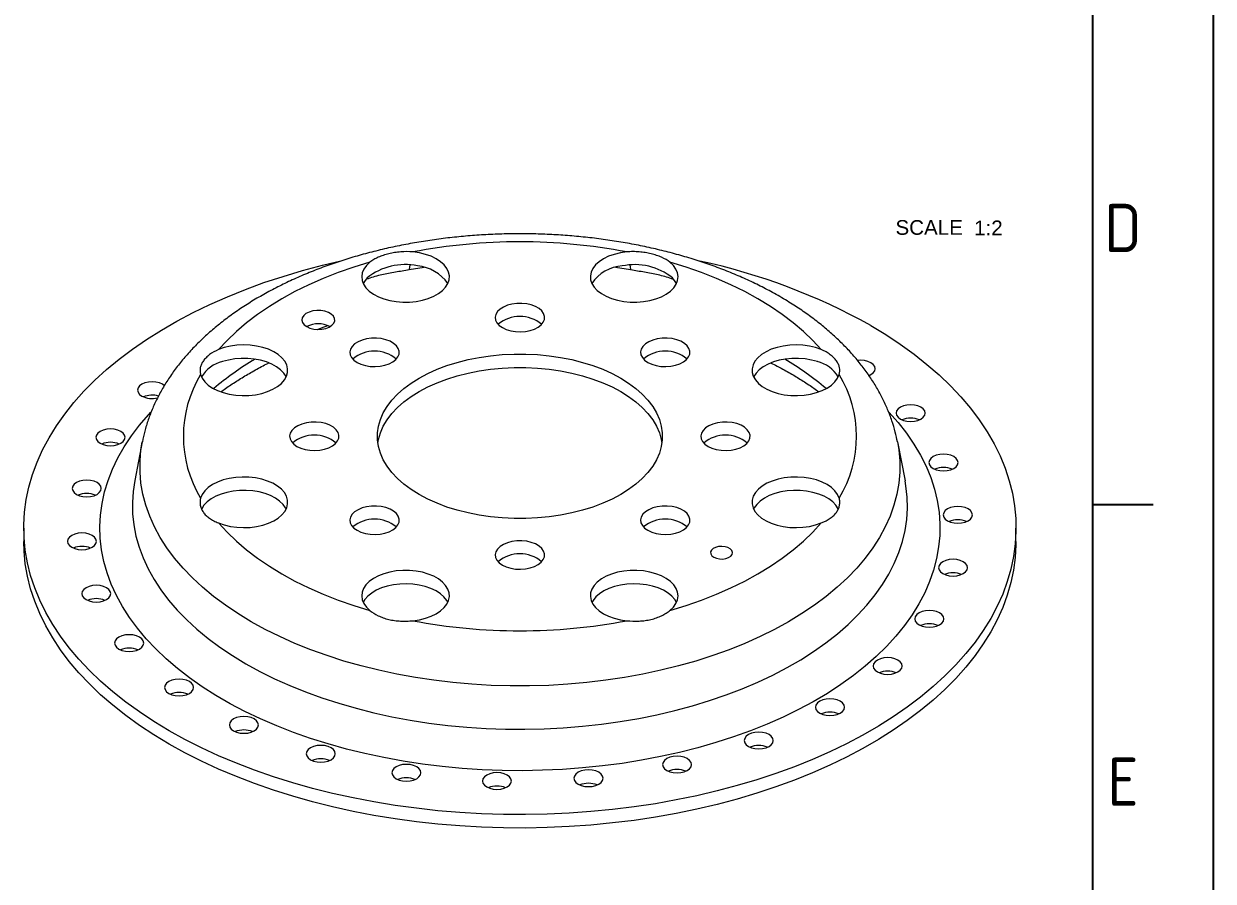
# Model space of a CAD drawing. Header units: millimetres. Extents: x 2761 to 3222, y 1093 to 1419.
# Drawn here: x 3113.2 to 3221.7, y 1171.2 to 1249.4 of the extents above; entities that cross this region are included whole.
import ezdxf
from ezdxf.enums import TextEntityAlignment as Align

# ---------------------------------------------------------------- set-up
doc = ezdxf.new("R2010")
doc.units = ezdxf.units.MM
doc.linetypes.add('ACAD_ISO02W100', pattern=[15, 12, -3])
doc.linetypes.add('ACAD_ISO05W100', pattern=[33, 24, -3, 0, -3, 0, -3])
doc.layers.add('AM_8', color=40, linetype='ACAD_ISO02W100', lineweight=35)
doc.layers.add('AM_BOR', color=240, linetype='ACAD_ISO05W100', lineweight=20)
doc.styles.add('ACISOTS', font='isocp.shx', dxfattribs={"height": 1})
doc.styles.get("Standard").update_dxf_attribs({"font": 'arial.ttf'})

# ---------------------------------------------------------------- blocks, each defined once
blk = doc.blocks.new('A3 ZTL')
blk.add_line((401.174, 9.785), (401.174, 280.822))
at = {"layer": 'AM_BOR', "color": 135, "linetype": 'Continuous', "lineweight": 25}
blk.add_line((410.959, 290.607), (410.959, 0), dxfattribs=at)
at = {"layer": 'AM_BOR', "color": 135, "lineweight": 25}
blk.add_line((406.067, 100.294), (401.174, 100.294), dxfattribs=at)
at = {"layer": 'AM_BOR', "color": 135, "lineweight": 25, "style": 'ACISOTS'}
for s, p in [('D', (403.62, 122.798)), ('E', (403.62, 77.789))]:
    blk.add_text(s, height=3.914, dxfattribs=at).set_placement(p, align=Align.MIDDLE)

msp = doc.modelspace()

# ---------------------------------------------------------------- linework, layer by layer
at = {"color": 8, "linetype": 'Continuous', "lineweight": 15}
for p, q in [((3149.737, 1227.174), (3148.374, 1226.939)), ((3168.569, 1226.939), (3167.206, 1227.174))]:
    msp.add_line(p, q, dxfattribs=at)
at = {"color": 7, "linetype": 'Continuous', "lineweight": 15}
for p, q in [((3190.351, 1217.323), (3190.306, 1217.342)), ((3124.028, 1211.259), (3123.345, 1207.755)), ((3192.914, 1211.259), (3193.604, 1207.726)), ((3113.221, 1203.404), (3113.221, 1202.179)), ((3203.721, 1202.179), (3203.721, 1203.404))]:
    msp.add_line(p, q, dxfattribs=at)
at = {"color": 7, "linetype": 'Continuous', "lineweight": 15, "flags": 128}
for points in [[(3144.78, 1227.643), (3144.468, 1227.343), (3144.238, 1227.019), (3144.095, 1226.678), (3144.043, 1226.329), (3144.084, 1225.98), (3144.215, 1225.638), (3144.434, 1225.312), (3144.736, 1225.008), (3145.114, 1224.734), (3145.56, 1224.497), (3146.063, 1224.301), (3146.611, 1224.151), (3147.192, 1224.051), (3147.793, 1224.002), (3148.399, 1224.007), (3148.998, 1224.064), (3149.574, 1224.174), (3150.115, 1224.332), (3150.609, 1224.535), (3151.043, 1224.78), (3151.409, 1225.059), (3151.697, 1225.367), (3151.901, 1225.697), (3152.017, 1226.041), (3152.041, 1226.39), (3151.973, 1226.738), (3151.815, 1227.076), (3151.57, 1227.397), (3151.244, 1227.692), (3150.844, 1227.955), (3150.38, 1228.181), (3149.862, 1228.363), (3149.303, 1228.499), (3148.714, 1228.583)], [(3168.229, 1228.583), (3167.64, 1228.499), (3167.08, 1228.363), (3166.563, 1228.181), (3166.099, 1227.955), (3165.699, 1227.692), (3165.373, 1227.397), (3165.128, 1227.076), (3164.97, 1226.738), (3164.902, 1226.39), (3164.926, 1226.041), (3165.042, 1225.697), (3165.246, 1225.367), (3165.534, 1225.059), (3165.9, 1224.78), (3166.334, 1224.535), (3166.828, 1224.332), (3167.369, 1224.174), (3167.945, 1224.064), (3168.544, 1224.007), (3169.15, 1224.002), (3169.751, 1224.051), (3170.332, 1224.151), (3170.88, 1224.301), (3171.383, 1224.497), (3171.828, 1224.734), (3172.207, 1225.008), (3172.509, 1225.312), (3172.728, 1225.638), (3172.859, 1225.98), (3172.899, 1226.329), (3172.848, 1226.678), (3172.705, 1227.019), (3172.475, 1227.343), (3172.162, 1227.643)], [(3190.468, 1221.875), (3191.852, 1221.04), (3193.171, 1220.17), (3194.421, 1219.268), (3195.602, 1218.334), (3196.709, 1217.371), (3197.742, 1216.381), (3198.698, 1215.366), (3199.575, 1214.327), (3200.372, 1213.267), (3201.087, 1212.187), (3201.718, 1211.09), (3202.265, 1209.978), (3202.726, 1208.854), (3203.1, 1207.718), (3203.387, 1206.574), (3203.586, 1205.424), (3203.697, 1204.27), (3203.719, 1203.115), (3203.652, 1201.96), (3203.497, 1200.807), (3203.254, 1199.66), (3202.924, 1198.52), (3202.506, 1197.39), (3202.002, 1196.271), (3201.413, 1195.167), (3200.74, 1194.078), (3199.984, 1193.008), (3199.147, 1191.958), (3198.23, 1190.931), (3197.235, 1189.928), (3196.165, 1188.951), (3195.021, 1188.003), (3193.805, 1187.085), (3192.52, 1186.198), (3191.168, 1185.346), (3189.752, 1184.528), (3188.275, 1183.748), (3186.74, 1183.006), (3185.15, 1182.304), (3183.507, 1181.644), (3181.815, 1181.026), (3180.078, 1180.452), (3178.298, 1179.922), (3176.479, 1179.439), (3174.625, 1179.003), (3172.74, 1178.614), (3170.826, 1178.274), (3168.889, 1177.983), (3166.931, 1177.742), (3164.956, 1177.551), (3162.969, 1177.411), (3160.973, 1177.321), (3158.972, 1177.283), (3156.97, 1177.296), (3154.971, 1177.36), (3152.979, 1177.475), (3150.998, 1177.64), (3149.031, 1177.856), (3147.083, 1178.122), (3145.157, 1178.438), (3143.257, 1178.802), (3141.386, 1179.215), (3139.55, 1179.675), (3137.75, 1180.181), (3135.991, 1180.733), (3134.276, 1181.329), (3132.608, 1181.969), (3130.991, 1182.65), (3129.428, 1183.372), (3127.921, 1184.134), (3126.475, 1184.933), (3125.091, 1185.768), (3123.772, 1186.637), (3122.521, 1187.54), (3121.341, 1188.473), (3120.233, 1189.436), (3119.201, 1190.426), (3118.245, 1191.442), (3117.367, 1192.481), (3116.571, 1193.541), (3115.856, 1194.62), (3115.225, 1195.717), (3114.678, 1196.829), (3114.217, 1197.954), (3113.843, 1199.089), (3113.556, 1200.233), (3113.357, 1201.383), (3113.246, 1202.537), (3113.224, 1203.693), (3113.291, 1204.848), (3113.445, 1206), (3113.689, 1207.147), (3114.019, 1208.287), (3114.437, 1209.418), (3114.941, 1210.536), (3115.53, 1211.641), (3116.203, 1212.729), (3116.959, 1213.799), (3117.796, 1214.849), (3118.713, 1215.877), (3119.708, 1216.88), (3120.778, 1217.856), (3121.922, 1218.805), (3123.138, 1219.723), (3124.423, 1220.609), (3125.775, 1221.462), (3127.191, 1222.279), (3128.667, 1223.059), (3130.203, 1223.801), (3131.793, 1224.503), (3133.436, 1225.164), (3135.128, 1225.782), (3136.865, 1226.356), (3138.645, 1226.885), (3140.464, 1227.368), (3142.148, 1227.767)], [(3144.78, 1227.643), (3143.32, 1227.194), (3141.903, 1226.7), (3140.534, 1226.164), (3139.218, 1225.585), (3137.957, 1224.966), (3136.756, 1224.309), (3135.618, 1223.616), (3134.546, 1222.888), (3133.544, 1222.128), (3132.614, 1221.338), (3131.759, 1220.52), (3130.982, 1219.677)], [(3185.961, 1219.677), (3185.184, 1220.52), (3184.329, 1221.338), (3183.399, 1222.128), (3182.397, 1222.888), (3181.325, 1223.616), (3180.187, 1224.309), (3178.986, 1224.966), (3177.725, 1225.585), (3176.408, 1226.164), (3175.04, 1226.7), (3173.623, 1227.194), (3172.162, 1227.643)], [(3144.553, 1226.21), (3144.3, 1225.896), (3144.187, 1225.695)], [(3172.756, 1225.695), (3172.643, 1225.896), (3172.39, 1226.21)], [(3156.88, 1221.679), (3157.233, 1221.513), (3157.637, 1221.391), (3158.074, 1221.319), (3158.528, 1221.299), (3158.98, 1221.332), (3159.411, 1221.417), (3159.803, 1221.55), (3160.141, 1221.727), (3160.41, 1221.938), (3160.6, 1222.177), (3160.703, 1222.433), (3160.715, 1222.696), (3160.635, 1222.955), (3160.466, 1223.199), (3160.215, 1223.418), (3159.893, 1223.604), (3159.513, 1223.749), (3159.09, 1223.846), (3158.642, 1223.893), (3158.187, 1223.886), (3157.744, 1223.827), (3157.33, 1223.717), (3156.963, 1223.561), (3156.658, 1223.366), (3156.427, 1223.14), (3156.28, 1222.891), (3156.222, 1222.63), (3156.257, 1222.368), (3156.382, 1222.116), (3156.593, 1221.883), (3156.88, 1221.679)], [(3139.026, 1221.774), (3139.323, 1221.641), (3139.668, 1221.555), (3140.04, 1221.521), (3140.414, 1221.542), (3140.768, 1221.615), (3141.079, 1221.737), (3141.327, 1221.9), (3141.498, 1222.093), (3141.58, 1222.305), (3141.568, 1222.522), (3141.463, 1222.73), (3141.272, 1222.917), (3141.006, 1223.071), (3140.682, 1223.181), (3140.321, 1223.242), (3139.945, 1223.249), (3139.579, 1223.201), (3139.244, 1223.103), (3138.961, 1222.959), (3138.75, 1222.78), (3138.623, 1222.575), (3138.587, 1222.359), (3138.646, 1222.145), (3138.796, 1221.946), (3139.026, 1221.774)], [(3143.622, 1218.509), (3143.975, 1218.343), (3144.379, 1218.221), (3144.816, 1218.149), (3145.27, 1218.129), (3145.722, 1218.162), (3146.153, 1218.247), (3146.545, 1218.38), (3146.883, 1218.556), (3147.152, 1218.768), (3147.342, 1219.007), (3147.445, 1219.263), (3147.457, 1219.526), (3147.376, 1219.784), (3147.207, 1220.028), (3146.957, 1220.248), (3146.635, 1220.434), (3146.255, 1220.578), (3145.832, 1220.676), (3145.384, 1220.722), (3144.929, 1220.716), (3144.485, 1220.656), (3144.072, 1220.546), (3143.705, 1220.391), (3143.4, 1220.196), (3143.169, 1219.969), (3143.021, 1219.721), (3142.964, 1219.46), (3142.998, 1219.198), (3143.124, 1218.945), (3143.334, 1218.712), (3143.622, 1218.509)], [(3170.139, 1218.509), (3170.492, 1218.343), (3170.895, 1218.221), (3171.333, 1218.149), (3171.787, 1218.129), (3172.238, 1218.162), (3172.669, 1218.247), (3173.061, 1218.38), (3173.399, 1218.556), (3173.669, 1218.768), (3173.859, 1219.007), (3173.962, 1219.263), (3173.973, 1219.526), (3173.893, 1219.784), (3173.724, 1220.028), (3173.473, 1220.248), (3173.152, 1220.434), (3172.771, 1220.578), (3172.349, 1220.676), (3171.901, 1220.722), (3171.445, 1220.716), (3171.002, 1220.656), (3170.588, 1220.546), (3170.221, 1220.391), (3169.916, 1220.196), (3169.685, 1219.969), (3169.538, 1219.721), (3169.48, 1219.46), (3169.515, 1219.198), (3169.64, 1218.945), (3169.851, 1218.712), (3170.139, 1218.509)], [(3129.352, 1217.406), (3129.499, 1217.066), (3129.733, 1216.743), (3130.049, 1216.444), (3130.44, 1216.176), (3130.896, 1215.946), (3131.408, 1215.758), (3131.963, 1215.616), (3132.548, 1215.525), (3133.151, 1215.486), (3133.757, 1215.5), (3134.353, 1215.566), (3134.924, 1215.684), (3135.457, 1215.85), (3135.941, 1216.061), (3136.365, 1216.312), (3136.717, 1216.597), (3136.991, 1216.91), (3137.18, 1217.242), (3137.28, 1217.588), (3137.288, 1217.938), (3137.204, 1218.285), (3137.03, 1218.62), (3136.771, 1218.937), (3136.432, 1219.227), (3136.02, 1219.484), (3135.546, 1219.702), (3135.02, 1219.877), (3134.454, 1220.003), (3133.862, 1220.079), (3133.257, 1220.102), (3132.653, 1220.072), (3132.063, 1219.99), (3131.502, 1219.857), (3130.982, 1219.677)], [(3185.961, 1219.677), (3185.441, 1219.857), (3184.88, 1219.99), (3184.29, 1220.072), (3183.686, 1220.102), (3183.081, 1220.079), (3182.489, 1220.003), (3181.923, 1219.877), (3181.397, 1219.702), (3180.923, 1219.484), (3180.511, 1219.227), (3180.172, 1218.937), (3179.912, 1218.62), (3179.739, 1218.285), (3179.655, 1217.938), (3179.663, 1217.588), (3179.763, 1217.242), (3179.952, 1216.91), (3180.226, 1216.597), (3180.578, 1216.312), (3181.001, 1216.061), (3181.485, 1215.85), (3182.019, 1215.684), (3182.59, 1215.566), (3183.186, 1215.5), (3183.792, 1215.486), (3184.395, 1215.525), (3184.98, 1215.616), (3185.535, 1215.758), (3186.047, 1215.946), (3186.503, 1216.176), (3186.894, 1216.444), (3187.21, 1216.743), (3187.444, 1217.066), (3187.59, 1217.406)], [(3137.152, 1217.181), (3137.138, 1217.211), (3136.928, 1217.535), (3136.638, 1217.837), (3136.272, 1218.111), (3135.839, 1218.351), (3135.35, 1218.55), (3134.814, 1218.705), (3134.244, 1218.812), (3133.653, 1218.868), (3133.054, 1218.873), (3132.46, 1218.827), (3131.885, 1218.729), (3131.342, 1218.584)], [(3167.664, 1217.08), (3168.392, 1216.624), (3169.051, 1216.134), (3169.639, 1215.615), (3170.151, 1215.069), (3170.582, 1214.501), (3170.931, 1213.915), (3171.195, 1213.313), (3171.372, 1212.702), (3171.46, 1212.083), (3171.46, 1211.463), (3171.372, 1210.845), (3171.195, 1210.233), (3170.931, 1209.632), (3170.582, 1209.045), (3170.151, 1208.477), (3169.639, 1207.932), (3169.051, 1207.412), (3168.392, 1206.923), (3167.664, 1206.467), (3166.873, 1206.047), (3166.025, 1205.666), (3165.126, 1205.326), (3164.181, 1205.031), (3163.197, 1204.782), (3162.181, 1204.581), (3161.139, 1204.428), (3160.079, 1204.326), (3159.009, 1204.275), (3157.934, 1204.275), (3156.863, 1204.326), (3155.804, 1204.428), (3154.762, 1204.581), (3153.746, 1204.782), (3152.762, 1205.031), (3151.817, 1205.326), (3150.917, 1205.666), (3150.07, 1206.047), (3149.279, 1206.467), (3148.551, 1206.923), (3147.891, 1207.412), (3147.304, 1207.932), (3146.792, 1208.477), (3146.361, 1209.045), (3146.012, 1209.632), (3145.748, 1210.233), (3145.571, 1210.845), (3145.483, 1211.463), (3145.483, 1212.083), (3145.571, 1212.702), (3145.748, 1213.313), (3146.012, 1213.915), (3146.361, 1214.501), (3146.792, 1215.069), (3147.304, 1215.615), (3147.891, 1216.134), (3148.551, 1216.624), (3149.279, 1217.08), (3150.07, 1217.5), (3150.917, 1217.881), (3151.817, 1218.22), (3152.762, 1218.515), (3153.746, 1218.765), (3154.762, 1218.966), (3155.804, 1219.118), (3156.863, 1219.22), (3157.934, 1219.272), (3159.009, 1219.272), (3160.079, 1219.22), (3161.139, 1219.118), (3162.181, 1218.966), (3163.197, 1218.765), (3164.181, 1218.515), (3165.126, 1218.22), (3166.025, 1217.881), (3166.873, 1217.5), (3167.664, 1217.08)], [(3185.601, 1218.584), (3185.057, 1218.729), (3184.482, 1218.827), (3183.889, 1218.873), (3183.29, 1218.868), (3182.699, 1218.812), (3182.129, 1218.705), (3181.593, 1218.55), (3181.104, 1218.351), (3180.671, 1218.111), (3180.305, 1217.837), (3180.014, 1217.535), (3179.805, 1217.211), (3179.79, 1217.181)], [(3190.316, 1217.309), (3190.494, 1217.395), (3190.705, 1217.553), (3190.837, 1217.738), (3190.882, 1217.936), (3190.837, 1218.134), (3190.705, 1218.318), (3190.494, 1218.477), (3190.22, 1218.598), (3189.9, 1218.675), (3189.557, 1218.701), (3189.271, 1218.683)], [(3145.515, 1211.161), (3145.571, 1211.477), (3145.748, 1212.089), (3146.012, 1212.69), (3146.361, 1213.276), (3146.792, 1213.845), (3147.304, 1214.39), (3147.891, 1214.909), (3148.551, 1215.399), (3149.279, 1215.855), (3150.07, 1216.275), (3150.917, 1216.656), (3151.817, 1216.995), (3152.762, 1217.291), (3153.746, 1217.54), (3154.762, 1217.741), (3155.804, 1217.893), (3156.863, 1217.996), (3157.934, 1218.047), (3159.009, 1218.047), (3160.079, 1217.996), (3161.139, 1217.893), (3162.181, 1217.741), (3163.197, 1217.54), (3164.181, 1217.291), (3165.126, 1216.995), (3166.025, 1216.656), (3166.873, 1216.275), (3167.664, 1215.855)], [(3126.047, 1216.386), (3125.862, 1216.521), (3125.587, 1216.643), (3125.268, 1216.719), (3124.925, 1216.745), (3124.582, 1216.719), (3124.262, 1216.643), (3123.988, 1216.521), (3123.777, 1216.363), (3123.645, 1216.178), (3123.6, 1215.98), (3123.645, 1215.782), (3123.777, 1215.598), (3123.988, 1215.439), (3123.988, 1215.439)], [(3167.664, 1215.855), (3168.392, 1215.399), (3169.051, 1214.909), (3169.639, 1214.39), (3170.151, 1213.845), (3170.582, 1213.276), (3170.931, 1212.69), (3171.195, 1212.089), (3171.372, 1211.477), (3171.428, 1211.161)], [(3193.175, 1213.346), (3193.449, 1213.225), (3193.769, 1213.148), (3194.112, 1213.122), (3194.455, 1213.148), (3194.774, 1213.225), (3195.049, 1213.346), (3195.259, 1213.505), (3195.392, 1213.689), (3195.437, 1213.887), (3195.392, 1214.085), (3195.259, 1214.27), (3195.049, 1214.428), (3194.774, 1214.549), (3194.455, 1214.626), (3194.112, 1214.652), (3193.769, 1214.626), (3193.449, 1214.549), (3193.175, 1214.428), (3192.964, 1214.27), (3192.832, 1214.085), (3192.787, 1213.887), (3192.832, 1213.689), (3192.964, 1213.505), (3193.175, 1213.346)], [(3138.13, 1210.855), (3138.483, 1210.689), (3138.887, 1210.567), (3139.324, 1210.495), (3139.778, 1210.475), (3140.23, 1210.508), (3140.661, 1210.593), (3141.053, 1210.726), (3141.391, 1210.903), (3141.66, 1211.114), (3141.85, 1211.353), (3141.953, 1211.609), (3141.965, 1211.872), (3141.885, 1212.131), (3141.716, 1212.375), (3141.465, 1212.594), (3141.143, 1212.78), (3140.763, 1212.925), (3140.34, 1213.022), (3139.892, 1213.068), (3139.437, 1213.062), (3138.994, 1213.002), (3138.58, 1212.893), (3138.213, 1212.737), (3137.908, 1212.542), (3137.677, 1212.316), (3137.53, 1212.067), (3137.472, 1211.806), (3137.507, 1211.544), (3137.632, 1211.291), (3137.843, 1211.059), (3138.13, 1210.855)], [(3175.63, 1210.855), (3175.983, 1210.689), (3176.387, 1210.567), (3176.824, 1210.495), (3177.278, 1210.475), (3177.73, 1210.508), (3178.161, 1210.593), (3178.553, 1210.726), (3178.891, 1210.903), (3179.16, 1211.114), (3179.35, 1211.353), (3179.453, 1211.609), (3179.465, 1211.872), (3179.385, 1212.131), (3179.216, 1212.375), (3178.965, 1212.594), (3178.643, 1212.78), (3178.263, 1212.925), (3177.84, 1213.022), (3177.392, 1213.068), (3176.937, 1213.062), (3176.494, 1213.002), (3176.08, 1212.893), (3175.713, 1212.737), (3175.408, 1212.542), (3175.177, 1212.316), (3175.03, 1212.067), (3174.972, 1211.806), (3175.007, 1211.544), (3175.132, 1211.291), (3175.343, 1211.059), (3175.63, 1210.855)], [(3120.191, 1211.138), (3120.466, 1211.017), (3120.785, 1210.94), (3121.128, 1210.914), (3121.471, 1210.94), (3121.791, 1211.017), (3122.065, 1211.138), (3122.276, 1211.297), (3122.408, 1211.481), (3122.453, 1211.679), (3122.408, 1211.877), (3122.276, 1212.061), (3122.065, 1212.22), (3121.791, 1212.341), (3121.471, 1212.418), (3121.128, 1212.444), (3120.785, 1212.418), (3120.466, 1212.341), (3120.191, 1212.22), (3119.981, 1212.061), (3119.848, 1211.877), (3119.803, 1211.679), (3119.848, 1211.481), (3119.981, 1211.297), (3120.191, 1211.138)], [(3196.172, 1208.839), (3196.446, 1208.718), (3196.766, 1208.641), (3197.108, 1208.615), (3197.451, 1208.641), (3197.771, 1208.718), (3198.045, 1208.839), (3198.256, 1208.998), (3198.388, 1209.182), (3198.433, 1209.38), (3198.388, 1209.578), (3198.256, 1209.763), (3198.045, 1209.921), (3197.771, 1210.043), (3197.451, 1210.119), (3197.108, 1210.145), (3196.766, 1210.119), (3196.446, 1210.043), (3196.172, 1209.921), (3195.961, 1209.763), (3195.829, 1209.578), (3195.783, 1209.38), (3195.829, 1209.182), (3195.961, 1208.998), (3196.172, 1208.839)], [(3118.027, 1206.475), (3118.301, 1206.354), (3118.621, 1206.277), (3118.964, 1206.251), (3119.307, 1206.277), (3119.626, 1206.354), (3119.901, 1206.475), (3120.111, 1206.634), (3120.244, 1206.818), (3120.289, 1207.016), (3120.244, 1207.214), (3120.111, 1207.398), (3119.901, 1207.557), (3119.626, 1207.678), (3119.307, 1207.755), (3118.964, 1207.781), (3118.621, 1207.755), (3118.301, 1207.678), (3118.027, 1207.557), (3117.816, 1207.398), (3117.684, 1207.214), (3117.639, 1207.016), (3117.684, 1206.818), (3117.816, 1206.634), (3118.027, 1206.475)], [(3130.982, 1203.87), (3131.502, 1203.689), (3132.063, 1203.556), (3132.653, 1203.474), (3133.257, 1203.444), (3133.862, 1203.467), (3134.454, 1203.543), (3135.02, 1203.67), (3135.546, 1203.844), (3136.02, 1204.062), (3136.432, 1204.32), (3136.771, 1204.61), (3137.03, 1204.926), (3137.204, 1205.262), (3137.288, 1205.609), (3137.28, 1205.959), (3137.18, 1206.304), (3136.991, 1206.637), (3136.717, 1206.949), (3136.365, 1207.234), (3135.941, 1207.485), (3135.457, 1207.696), (3134.924, 1207.862), (3134.353, 1207.98), (3133.757, 1208.047), (3133.151, 1208.061), (3132.548, 1208.022), (3131.963, 1207.93), (3131.408, 1207.789), (3130.896, 1207.601), (3130.44, 1207.37), (3130.049, 1207.102), (3129.733, 1206.803), (3129.499, 1206.48), (3129.352, 1206.141)], [(3187.59, 1206.141), (3187.444, 1206.48), (3187.21, 1206.803), (3186.894, 1207.102), (3186.503, 1207.37), (3186.047, 1207.601), (3185.535, 1207.789), (3184.98, 1207.93), (3184.395, 1208.022), (3183.792, 1208.061), (3183.186, 1208.047), (3182.59, 1207.98), (3182.019, 1207.862), (3181.485, 1207.696), (3181.001, 1207.485), (3180.578, 1207.234), (3180.226, 1206.949), (3179.952, 1206.637), (3179.763, 1206.304), (3179.663, 1205.959), (3179.655, 1205.609), (3179.739, 1205.262), (3179.912, 1204.926), (3180.172, 1204.61), (3180.511, 1204.32), (3180.923, 1204.062), (3181.397, 1203.844), (3181.923, 1203.67), (3182.489, 1203.543), (3183.081, 1203.467), (3183.686, 1203.444), (3184.29, 1203.474), (3184.88, 1203.556), (3185.441, 1203.689), (3185.961, 1203.87)], [(3137.152, 1205.141), (3137.095, 1205.25), (3136.866, 1205.569), (3136.557, 1205.866), (3136.174, 1206.132), (3135.727, 1206.362), (3135.225, 1206.551), (3134.681, 1206.695), (3134.105, 1206.79), (3133.51, 1206.834), (3132.911, 1206.827), (3132.321, 1206.768), (3131.752, 1206.659), (3131.219, 1206.502), (3130.731, 1206.301), (3130.302, 1206.06), (3129.939, 1205.784), (3129.652, 1205.481), (3129.446, 1205.156)], [(3187.497, 1205.156), (3187.291, 1205.481), (3187.004, 1205.784), (3186.641, 1206.06), (3186.212, 1206.301), (3185.724, 1206.502), (3185.19, 1206.659), (3184.622, 1206.768), (3184.032, 1206.827), (3183.433, 1206.834), (3182.838, 1206.79), (3182.262, 1206.695), (3181.717, 1206.551), (3181.216, 1206.362), (3180.769, 1206.132), (3180.386, 1205.866), (3180.077, 1205.569), (3179.847, 1205.25), (3179.79, 1205.141)], [(3143.622, 1203.201), (3143.975, 1203.035), (3144.379, 1202.913), (3144.816, 1202.841), (3145.27, 1202.821), (3145.722, 1202.854), (3146.153, 1202.939), (3146.545, 1203.073), (3146.883, 1203.249), (3147.152, 1203.461), (3147.342, 1203.699), (3147.445, 1203.955), (3147.457, 1204.218), (3147.376, 1204.477), (3147.207, 1204.721), (3146.957, 1204.94), (3146.635, 1205.126), (3146.255, 1205.271), (3145.832, 1205.368), (3145.384, 1205.415), (3144.929, 1205.408), (3144.485, 1205.349), (3144.072, 1205.239), (3143.705, 1205.083), (3143.4, 1204.888), (3143.169, 1204.662), (3143.021, 1204.413), (3142.964, 1204.152), (3142.998, 1203.89), (3143.124, 1203.638), (3143.334, 1203.405), (3143.622, 1203.201)], [(3170.139, 1203.201), (3170.492, 1203.035), (3170.895, 1202.913), (3171.333, 1202.841), (3171.787, 1202.821), (3172.238, 1202.854), (3172.669, 1202.939), (3173.061, 1203.073), (3173.399, 1203.249), (3173.669, 1203.461), (3173.859, 1203.699), (3173.962, 1203.955), (3173.973, 1204.218), (3173.893, 1204.477), (3173.724, 1204.721), (3173.473, 1204.94), (3173.152, 1205.126), (3172.771, 1205.271), (3172.349, 1205.368), (3171.901, 1205.415), (3171.445, 1205.408), (3171.002, 1205.349), (3170.588, 1205.239), (3170.221, 1205.083), (3169.916, 1204.888), (3169.685, 1204.662), (3169.538, 1204.413), (3169.48, 1204.152), (3169.515, 1203.89), (3169.64, 1203.638), (3169.851, 1203.405), (3170.139, 1203.201)], [(3197.48, 1204.071), (3197.754, 1203.95), (3198.074, 1203.873), (3198.417, 1203.847), (3198.76, 1203.873), (3199.079, 1203.95), (3199.354, 1204.071), (3199.564, 1204.23), (3199.696, 1204.414), (3199.742, 1204.612), (3199.696, 1204.81), (3199.564, 1204.995), (3199.354, 1205.153), (3199.079, 1205.275), (3198.76, 1205.351), (3198.417, 1205.377), (3198.074, 1205.351), (3197.754, 1205.275), (3197.48, 1205.153), (3197.269, 1204.995), (3197.137, 1204.81), (3197.092, 1204.612), (3197.137, 1204.414), (3197.269, 1204.23), (3197.48, 1204.071)], [(3130.982, 1203.87), (3131.759, 1203.026), (3132.614, 1202.209), (3133.544, 1201.418), (3134.546, 1200.658), (3135.618, 1199.931), (3136.756, 1199.237), (3137.957, 1198.58), (3139.218, 1197.962), (3140.534, 1197.383), (3141.903, 1196.846), (3143.32, 1196.353), (3144.78, 1195.904)], [(3172.162, 1195.904), (3173.623, 1196.353), (3175.04, 1196.846), (3176.408, 1197.383), (3177.725, 1197.962), (3178.986, 1198.58), (3180.187, 1199.237), (3181.325, 1199.931), (3182.397, 1200.658), (3183.399, 1201.418), (3184.329, 1202.209), (3185.184, 1203.026), (3185.961, 1203.87)], [(3203.721, 1202.179), (3203.719, 1201.89), (3203.652, 1200.735), (3203.497, 1199.583), (3203.254, 1198.435), (3202.924, 1197.295), (3202.506, 1196.165), (3202.002, 1195.047), (3201.413, 1193.942), (3200.74, 1192.854), (3199.984, 1191.783), (3199.147, 1190.733), (3198.23, 1189.706), (3197.235, 1188.703), (3196.165, 1187.726), (3195.021, 1186.778), (3193.805, 1185.86), (3192.52, 1184.973), (3191.168, 1184.121), (3189.752, 1183.304), (3188.275, 1182.523), (3186.74, 1181.781), (3185.15, 1181.08), (3183.507, 1180.419), (3181.815, 1179.801), (3180.078, 1179.227), (3178.298, 1178.698), (3176.479, 1178.214), (3174.625, 1177.778), (3172.74, 1177.389), (3170.826, 1177.049), (3168.889, 1176.758), (3166.931, 1176.517), (3164.956, 1176.326), (3162.969, 1176.186), (3160.973, 1176.097), (3158.972, 1176.058), (3156.97, 1176.071), (3154.971, 1176.135), (3152.979, 1176.25), (3150.998, 1176.415), (3149.031, 1176.632), (3147.083, 1176.898), (3145.157, 1177.213), (3143.257, 1177.578), (3141.386, 1177.99), (3139.55, 1178.45), (3137.75, 1178.957), (3135.991, 1179.508), (3134.276, 1180.105), (3132.608, 1180.744), (3130.991, 1181.425), (3129.428, 1182.147), (3127.921, 1182.909), (3126.475, 1183.708), (3125.091, 1184.543), (3123.772, 1185.412), (3122.521, 1186.315), (3121.341, 1187.248), (3120.233, 1188.211), (3119.201, 1189.201), (3118.245, 1190.217), (3117.367, 1191.256), (3116.571, 1192.316), (3115.856, 1193.396), (3115.225, 1194.492), (3114.678, 1195.604), (3114.217, 1196.729), (3113.843, 1197.864), (3113.556, 1199.008), (3113.357, 1200.158), (3113.246, 1201.312), (3113.221, 1202.179)], [(3117.589, 1201.654), (3117.864, 1201.533), (3118.183, 1201.456), (3118.526, 1201.43), (3118.869, 1201.456), (3119.189, 1201.533), (3119.463, 1201.654), (3119.674, 1201.813), (3119.806, 1201.997), (3119.851, 1202.195), (3119.806, 1202.393), (3119.674, 1202.578), (3119.463, 1202.736), (3119.189, 1202.858), (3118.869, 1202.934), (3118.526, 1202.96), (3118.183, 1202.934), (3117.864, 1202.858), (3117.589, 1202.736), (3117.379, 1202.578), (3117.246, 1202.393), (3117.201, 1202.195), (3117.246, 1201.997), (3117.379, 1201.813), (3117.589, 1201.654)], [(3156.88, 1200.031), (3157.233, 1199.865), (3157.637, 1199.743), (3158.074, 1199.671), (3158.528, 1199.651), (3158.98, 1199.684), (3159.411, 1199.769), (3159.803, 1199.902), (3160.141, 1200.078), (3160.41, 1200.29), (3160.6, 1200.529), (3160.703, 1200.785), (3160.715, 1201.048), (3160.635, 1201.306), (3160.466, 1201.551), (3160.215, 1201.77), (3159.893, 1201.956), (3159.513, 1202.1), (3159.09, 1202.198), (3158.642, 1202.244), (3158.187, 1202.238), (3157.744, 1202.178), (3157.33, 1202.068), (3156.963, 1201.913), (3156.658, 1201.718), (3156.427, 1201.491), (3156.28, 1201.243), (3156.222, 1200.982), (3156.257, 1200.72), (3156.382, 1200.467), (3156.593, 1200.234), (3156.88, 1200.031)], [(3176.149, 1200.752), (3176.389, 1200.65), (3176.67, 1200.593), (3176.968, 1200.586), (3177.256, 1200.631), (3177.508, 1200.722), (3177.703, 1200.853), (3177.822, 1201.011), (3177.856, 1201.182), (3177.8, 1201.351), (3177.661, 1201.503), (3177.45, 1201.624), (3177.186, 1201.705), (3176.894, 1201.737), (3176.597, 1201.718), (3176.324, 1201.649), (3176.098, 1201.537), (3175.94, 1201.391), (3175.862, 1201.225), (3175.874, 1201.053), (3175.972, 1200.89), (3176.149, 1200.752)], [(3197.042, 1199.251), (3197.316, 1199.129), (3197.636, 1199.053), (3197.979, 1199.027), (3198.322, 1199.053), (3198.641, 1199.129), (3198.916, 1199.251), (3199.126, 1199.409), (3199.259, 1199.593), (3199.304, 1199.791), (3199.259, 1199.989), (3199.126, 1200.174), (3198.916, 1200.332), (3198.641, 1200.454), (3198.322, 1200.53), (3197.979, 1200.556), (3197.636, 1200.53), (3197.316, 1200.454), (3197.042, 1200.332), (3196.831, 1200.174), (3196.699, 1199.989), (3196.654, 1199.791), (3196.699, 1199.593), (3196.831, 1199.409), (3197.042, 1199.251)], [(3148.714, 1194.963), (3149.303, 1195.048), (3149.862, 1195.183), (3150.38, 1195.366), (3150.844, 1195.591), (3151.244, 1195.854), (3151.57, 1196.15), (3151.815, 1196.47), (3151.973, 1196.808), (3152.041, 1197.156), (3152.017, 1197.506), (3151.901, 1197.85), (3151.697, 1198.179), (3151.409, 1198.488), (3151.043, 1198.767), (3150.609, 1199.011), (3150.115, 1199.215), (3149.574, 1199.373), (3148.998, 1199.482), (3148.399, 1199.54), (3147.793, 1199.544), (3147.192, 1199.496), (3146.611, 1199.396), (3146.063, 1199.246), (3145.56, 1199.05), (3145.114, 1198.812), (3144.736, 1198.539), (3144.434, 1198.235), (3144.215, 1197.908), (3144.084, 1197.567), (3144.043, 1197.217), (3144.095, 1196.868), (3144.238, 1196.528), (3144.468, 1196.204), (3144.78, 1195.904)], [(3172.162, 1195.904), (3172.475, 1196.204), (3172.705, 1196.528), (3172.848, 1196.868), (3172.899, 1197.217), (3172.859, 1197.567), (3172.728, 1197.908), (3172.509, 1198.235), (3172.207, 1198.539), (3171.828, 1198.812), (3171.383, 1199.05), (3170.88, 1199.246), (3170.332, 1199.396), (3169.751, 1199.496), (3169.15, 1199.544), (3168.544, 1199.54), (3167.945, 1199.482), (3167.369, 1199.373), (3166.828, 1199.215), (3166.334, 1199.011), (3165.9, 1198.767), (3165.534, 1198.488), (3165.246, 1198.179), (3165.042, 1197.85), (3164.926, 1197.506), (3164.902, 1197.156), (3164.97, 1196.808), (3165.128, 1196.47), (3165.373, 1196.15), (3165.699, 1195.854), (3166.099, 1195.591), (3166.563, 1195.366), (3167.08, 1195.183), (3167.64, 1195.048), (3168.229, 1194.963)], [(3118.897, 1196.886), (3119.172, 1196.765), (3119.491, 1196.688), (3119.834, 1196.662), (3120.177, 1196.688), (3120.497, 1196.765), (3120.771, 1196.886), (3120.982, 1197.045), (3121.114, 1197.229), (3121.159, 1197.427), (3121.114, 1197.625), (3120.982, 1197.81), (3120.771, 1197.968), (3120.497, 1198.09), (3120.177, 1198.166), (3119.834, 1198.192), (3119.491, 1198.166), (3119.172, 1198.09), (3118.897, 1197.968), (3118.687, 1197.81), (3118.555, 1197.625), (3118.509, 1197.427), (3118.555, 1197.229), (3118.687, 1197.045), (3118.897, 1196.886)], [(3151.9, 1196.627), (3151.796, 1196.814), (3151.547, 1197.129), (3151.219, 1197.418), (3150.821, 1197.677), (3150.36, 1197.897), (3149.846, 1198.076), (3149.293, 1198.208), (3148.711, 1198.292), (3148.115, 1198.324), (3147.517, 1198.304), (3146.93, 1198.233), (3146.369, 1198.112), (3145.845, 1197.944), (3145.371, 1197.733), (3144.956, 1197.483), (3144.611, 1197.201), (3144.343, 1196.891), (3144.187, 1196.627)], [(3172.756, 1196.627), (3172.6, 1196.891), (3172.332, 1197.201), (3171.987, 1197.483), (3171.572, 1197.733), (3171.098, 1197.944), (3170.574, 1198.112), (3170.012, 1198.233), (3169.426, 1198.304), (3168.828, 1198.324), (3168.231, 1198.292), (3167.65, 1198.208), (3167.096, 1198.076), (3166.583, 1197.897), (3166.122, 1197.677), (3165.723, 1197.418), (3165.396, 1197.129), (3165.147, 1196.814), (3165.043, 1196.627)], [(3194.878, 1194.588), (3195.152, 1194.466), (3195.472, 1194.39), (3195.815, 1194.364), (3196.158, 1194.39), (3196.477, 1194.466), (3196.752, 1194.588), (3196.962, 1194.746), (3197.094, 1194.931), (3197.14, 1195.128), (3197.094, 1195.326), (3196.962, 1195.511), (3196.752, 1195.669), (3196.477, 1195.791), (3196.158, 1195.867), (3195.815, 1195.893), (3195.472, 1195.867), (3195.152, 1195.791), (3194.878, 1195.669), (3194.667, 1195.511), (3194.535, 1195.326), (3194.49, 1195.128), (3194.535, 1194.931), (3194.667, 1194.746), (3194.878, 1194.588)], [(3121.894, 1192.38), (3122.169, 1192.258), (3122.488, 1192.182), (3122.831, 1192.156), (3123.174, 1192.182), (3123.494, 1192.258), (3123.768, 1192.38), (3123.979, 1192.538), (3124.111, 1192.722), (3124.156, 1192.92), (3124.111, 1193.118), (3123.979, 1193.303), (3123.768, 1193.461), (3123.494, 1193.583), (3123.174, 1193.659), (3122.831, 1193.685), (3122.488, 1193.659), (3122.169, 1193.583), (3121.894, 1193.461), (3121.684, 1193.303), (3121.551, 1193.118), (3121.506, 1192.92), (3121.551, 1192.722), (3121.684, 1192.538), (3121.894, 1192.38)], [(3191.081, 1190.286), (3191.356, 1190.165), (3191.675, 1190.088), (3192.018, 1190.062), (3192.361, 1190.088), (3192.681, 1190.165), (3192.955, 1190.286), (3193.166, 1190.445), (3193.298, 1190.629), (3193.343, 1190.827), (3193.298, 1191.025), (3193.166, 1191.21), (3192.955, 1191.368), (3192.681, 1191.49), (3192.361, 1191.566), (3192.018, 1191.592), (3191.675, 1191.566), (3191.356, 1191.49), (3191.081, 1191.368), (3190.871, 1191.21), (3190.738, 1191.025), (3190.693, 1190.827), (3190.738, 1190.629), (3190.871, 1190.445), (3191.081, 1190.286)], [(3126.449, 1188.331), (3126.723, 1188.209), (3127.043, 1188.133), (3127.386, 1188.107), (3127.729, 1188.133), (3128.048, 1188.209), (3128.323, 1188.331), (3128.533, 1188.489), (3128.665, 1188.674), (3128.711, 1188.872), (3128.665, 1189.07), (3128.533, 1189.254), (3128.323, 1189.413), (3128.048, 1189.534), (3127.729, 1189.611), (3127.386, 1189.637), (3127.043, 1189.611), (3126.723, 1189.534), (3126.449, 1189.413), (3126.238, 1189.254), (3126.106, 1189.07), (3126.061, 1188.872), (3126.106, 1188.674), (3126.238, 1188.489), (3126.449, 1188.331)], [(3185.819, 1186.535), (3186.093, 1186.413), (3186.413, 1186.337), (3186.756, 1186.311), (3187.099, 1186.337), (3187.418, 1186.413), (3187.693, 1186.535), (3187.903, 1186.693), (3188.036, 1186.878), (3188.081, 1187.076), (3188.036, 1187.274), (3187.903, 1187.458), (3187.693, 1187.616), (3187.418, 1187.738), (3187.099, 1187.814), (3186.756, 1187.84), (3186.413, 1187.814), (3186.093, 1187.738), (3185.819, 1187.616), (3185.608, 1187.458), (3185.476, 1187.274), (3185.431, 1187.076), (3185.476, 1186.878), (3185.608, 1186.693), (3185.819, 1186.535)], [(3132.362, 1184.917), (3132.636, 1184.796), (3132.956, 1184.719), (3133.299, 1184.693), (3133.642, 1184.719), (3133.961, 1184.796), (3134.236, 1184.917), (3134.446, 1185.076), (3134.578, 1185.26), (3134.624, 1185.458), (3134.578, 1185.656), (3134.446, 1185.841), (3134.236, 1185.999), (3133.961, 1186.121), (3133.642, 1186.197), (3133.299, 1186.223), (3132.956, 1186.197), (3132.636, 1186.121), (3132.362, 1185.999), (3132.151, 1185.841), (3132.019, 1185.656), (3131.974, 1185.458), (3132.019, 1185.26), (3132.151, 1185.076), (3132.362, 1184.917)], [(3179.32, 1183.497), (3179.594, 1183.375), (3179.914, 1183.299), (3180.257, 1183.273), (3180.6, 1183.299), (3180.919, 1183.375), (3181.194, 1183.497), (3181.404, 1183.655), (3181.537, 1183.84), (3181.582, 1184.038), (3181.537, 1184.236), (3181.404, 1184.42), (3181.194, 1184.578), (3180.919, 1184.7), (3180.6, 1184.776), (3180.257, 1184.802), (3179.914, 1184.776), (3179.594, 1184.7), (3179.32, 1184.578), (3179.11, 1184.42), (3178.977, 1184.236), (3178.932, 1184.038), (3178.977, 1183.84), (3179.11, 1183.655), (3179.32, 1183.497)], [(3139.375, 1182.288), (3139.649, 1182.167), (3139.969, 1182.09), (3140.312, 1182.064), (3140.655, 1182.09), (3140.974, 1182.167), (3141.249, 1182.288), (3141.459, 1182.447), (3141.592, 1182.631), (3141.637, 1182.829), (3141.592, 1183.027), (3141.459, 1183.212), (3141.249, 1183.37), (3140.974, 1183.491), (3140.655, 1183.568), (3140.312, 1183.594), (3139.969, 1183.568), (3139.649, 1183.491), (3139.375, 1183.37), (3139.164, 1183.212), (3139.032, 1183.027), (3138.987, 1182.829), (3139.032, 1182.631), (3139.164, 1182.447), (3139.375, 1182.288)], [(3171.869, 1181.305), (3172.144, 1181.184), (3172.463, 1181.107), (3172.806, 1181.081), (3173.149, 1181.107), (3173.469, 1181.184), (3173.743, 1181.305), (3173.954, 1181.464), (3174.086, 1181.648), (3174.131, 1181.846), (3174.086, 1182.044), (3173.954, 1182.228), (3173.743, 1182.387), (3173.469, 1182.508), (3173.149, 1182.585), (3172.806, 1182.611), (3172.463, 1182.585), (3172.144, 1182.508), (3171.869, 1182.387), (3171.659, 1182.228), (3171.526, 1182.044), (3171.481, 1181.846), (3171.526, 1181.648), (3171.659, 1181.464), (3171.869, 1181.305)], [(3147.182, 1180.558), (3147.456, 1180.437), (3147.776, 1180.36), (3148.119, 1180.334), (3148.462, 1180.36), (3148.781, 1180.437), (3149.056, 1180.558), (3149.266, 1180.717), (3149.399, 1180.901), (3149.444, 1181.099), (3149.399, 1181.297), (3149.266, 1181.482), (3149.056, 1181.64), (3148.781, 1181.761), (3148.462, 1181.838), (3148.119, 1181.864), (3147.776, 1181.838), (3147.456, 1181.761), (3147.182, 1181.64), (3146.971, 1181.482), (3146.839, 1181.297), (3146.794, 1181.099), (3146.839, 1180.901), (3146.971, 1180.717), (3147.182, 1180.558)], [(3155.441, 1179.803), (3155.715, 1179.681), (3156.035, 1179.605), (3156.378, 1179.579), (3156.721, 1179.605), (3157.04, 1179.681), (3157.315, 1179.803), (3157.525, 1179.961), (3157.658, 1180.146), (3157.703, 1180.344), (3157.658, 1180.542), (3157.525, 1180.726), (3157.315, 1180.885), (3157.04, 1181.006), (3156.721, 1181.083), (3156.378, 1181.109), (3156.035, 1181.083), (3155.715, 1181.006), (3155.441, 1180.885), (3155.231, 1180.726), (3155.098, 1180.542), (3155.053, 1180.344), (3155.098, 1180.146), (3155.231, 1179.961), (3155.441, 1179.803)], [(3163.792, 1180.056), (3164.066, 1179.934), (3164.386, 1179.858), (3164.729, 1179.832), (3165.072, 1179.858), (3165.391, 1179.934), (3165.666, 1180.056), (3165.876, 1180.214), (3166.009, 1180.399), (3166.054, 1180.597), (3166.009, 1180.794), (3165.876, 1180.979), (3165.666, 1181.137), (3165.391, 1181.259), (3165.072, 1181.335), (3164.729, 1181.361), (3164.386, 1181.335), (3164.066, 1181.259), (3163.792, 1181.137), (3163.581, 1180.979), (3163.449, 1180.794), (3163.404, 1180.597), (3163.449, 1180.399), (3163.581, 1180.214), (3163.792, 1180.056)]]:
    msp.add_lwpolyline(points, dxfattribs=at)
at = {"color": 8, "linetype": 'Continuous', "lineweight": 15, "flags": 128}
for points in [[(3148.438, 1227.38), (3148.407, 1227.23), (3148.374, 1226.939)], [(3168.504, 1227.38), (3168.536, 1227.23), (3168.569, 1226.939)], [(3140.017, 1221.522), (3140.362, 1221.65), (3140.96, 1221.866)], [(3192.095, 1214.006), (3192.137, 1213.961), (3192.975, 1213.017), (3193.734, 1212.051), (3194.412, 1211.065), (3195.007, 1210.062), (3195.518, 1209.043), (3195.943, 1208.011), (3196.283, 1206.968), (3196.535, 1205.918), (3196.7, 1204.861), (3196.777, 1203.802), (3196.766, 1202.741), (3196.667, 1201.682), (3196.48, 1200.626), (3196.206, 1199.578), (3195.845, 1198.538), (3195.398, 1197.509), (3194.866, 1196.494), (3194.25, 1195.494), (3193.552, 1194.513), (3192.773, 1193.552), (3191.916, 1192.614), (3190.981, 1191.701), (3189.972, 1190.815), (3188.89, 1189.957), (3187.738, 1189.131), (3186.519, 1188.337), (3185.235, 1187.578), (3183.89, 1186.856), (3182.487, 1186.171), (3181.028, 1185.526), (3179.517, 1184.922), (3177.958, 1184.361), (3176.354, 1183.844), (3174.709, 1183.371), (3173.027, 1182.945), (3171.311, 1182.566), (3169.565, 1182.234), (3167.794, 1181.951), (3166.002, 1181.718), (3164.192, 1181.535), (3162.37, 1181.401), (3160.538, 1181.319), (3158.701, 1181.287), (3156.864, 1181.306), (3155.031, 1181.376), (3153.205, 1181.496), (3151.392, 1181.667), (3149.595, 1181.888), (3147.818, 1182.159), (3146.066, 1182.478), (3144.342, 1182.846), (3142.651, 1183.26), (3140.996, 1183.721), (3139.382, 1184.228), (3137.811, 1184.778), (3136.288, 1185.371), (3134.816, 1186.006), (3133.398, 1186.681), (3132.038, 1187.394), (3130.739, 1188.144), (3129.503, 1188.929), (3128.334, 1189.748), (3127.235, 1190.597), (3126.207, 1191.477), (3125.254, 1192.383), (3124.377, 1193.316), (3123.578, 1194.271), (3122.86, 1195.247), (3122.223, 1196.242), (3121.67, 1197.254), (3121.202, 1198.279), (3120.819, 1199.317), (3120.523, 1200.364), (3120.314, 1201.417), (3120.193, 1202.476), (3120.16, 1203.536), (3120.215, 1204.597), (3120.358, 1205.654), (3120.589, 1206.706), (3120.907, 1207.751), (3121.311, 1208.786), (3121.801, 1209.808), (3122.375, 1210.816), (3123.032, 1211.806), (3123.77, 1212.778), (3124.589, 1213.727), (3124.807, 1213.962)], [(3133.962, 1194.869), (3132.752, 1195.604), (3131.609, 1196.373), (3130.534, 1197.175), (3129.53, 1198.007), (3128.602, 1198.867), (3127.749, 1199.754), (3126.976, 1200.664), (3126.283, 1201.596), (3125.673, 1202.546), (3125.148, 1203.514), (3124.708, 1204.495), (3124.354, 1205.488), (3124.088, 1206.49), (3123.911, 1207.499), (3123.822, 1208.511), (3123.822, 1209.525), (3123.911, 1210.537), (3124.032, 1211.275)], [(3192.914, 1211.261), (3193.032, 1210.537), (3193.121, 1209.525), (3193.121, 1208.511), (3193.032, 1207.499), (3192.855, 1206.49), (3192.589, 1205.488), (3192.235, 1204.495), (3191.795, 1203.514), (3191.269, 1202.546), (3190.659, 1201.596), (3189.967, 1200.664), (3189.194, 1199.754), (3188.341, 1198.867), (3187.412, 1198.007), (3186.409, 1197.175), (3185.334, 1196.373), (3184.19, 1195.604), (3182.98, 1194.869), (3181.708, 1194.171), (3180.375, 1193.51), (3178.986, 1192.89), (3177.545, 1192.311), (3176.055, 1191.775), (3174.519, 1191.283), (3172.943, 1190.836), (3171.329, 1190.436), (3169.682, 1190.084), (3168.007, 1189.781), (3166.306, 1189.527), (3164.586, 1189.323), (3162.85, 1189.169), (3161.103, 1189.066), (3159.349, 1189.015), (3157.593, 1189.015), (3155.84, 1189.066), (3154.092, 1189.169), (3152.357, 1189.323), (3150.636, 1189.527), (3148.936, 1189.781), (3147.261, 1190.084), (3145.614, 1190.436), (3144, 1190.836), (3142.424, 1191.283), (3140.888, 1191.775), (3139.398, 1192.311), (3137.956, 1192.89), (3136.568, 1193.51), (3135.235, 1194.171), (3133.962, 1194.869)], [(3123.341, 1207.736), (3123.191, 1206.741), (3123.125, 1205.725), (3123.147, 1204.707), (3123.257, 1203.692), (3123.454, 1202.68), (3123.739, 1201.676), (3124.109, 1200.682), (3124.565, 1199.699), (3125.106, 1198.73), (3125.729, 1197.779), (3126.434, 1196.846), (3127.219, 1195.935), (3128.081, 1195.047), (3129.019, 1194.186), (3130.03, 1193.352), (3131.111, 1192.549), (3132.261, 1191.778), (3133.476, 1191.04), (3134.753, 1190.339), (3136.089, 1189.675), (3137.48, 1189.051), (3138.924, 1188.467), (3140.417, 1187.926), (3141.954, 1187.428), (3143.532, 1186.975), (3145.148, 1186.569), (3146.796, 1186.209), (3148.474, 1185.897), (3150.176, 1185.633), (3151.9, 1185.419), (3153.639, 1185.255), (3155.391, 1185.141), (3157.15, 1185.078), (3158.912, 1185.065), (3160.673, 1185.103), (3162.429, 1185.192), (3164.175, 1185.331), (3165.907, 1185.52), (3167.62, 1185.759), (3169.311, 1186.047), (3170.975, 1186.383), (3172.607, 1186.766), (3174.205, 1187.196), (3175.763, 1187.672), (3177.278, 1188.191), (3178.747, 1188.754), (3180.165, 1189.358), (3181.529, 1190.002), (3182.836, 1190.685), (3184.082, 1191.405), (3185.265, 1192.159), (3186.381, 1192.947), (3187.428, 1193.765), (3188.402, 1194.613), (3189.303, 1195.488), (3190.126, 1196.388), (3190.871, 1197.31), (3191.535, 1198.252), (3192.118, 1199.213), (3192.616, 1200.189), (3193.03, 1201.178), (3193.357, 1202.177), (3193.598, 1203.185), (3193.752, 1204.199), (3193.818, 1205.216), (3193.796, 1206.233), (3193.686, 1207.249), (3193.604, 1207.726)]]:
    msp.add_lwpolyline(points, dxfattribs=at)
at = {"color": 7, "linetype": 'Continuous', "lineweight": 15}
for centre, radius, start, end in [((3158.471, 1177.378), 52.127, 79.21182, 100.78818), ((3147.978, 1222.005), 5.424, 77.73321, 129.16294), ((3148.815, 1223.574), 3.743, 34.49966, 85.16993), ((3167.99, 1223.811), 3.498, 92.91231, 147.4181), ((3168.947, 1221.93), 5.493, 51.18416, 101.9197), ((3163.135, 1172.952), 56.041, 60.8081, 77.90204), ((3158.471, 1219.625), 3.083, 49.9427, 130.0573), ((3140.087, 1219.758), 2.278, 62.25715, 117.74285), ((3145.213, 1216.455), 3.083, 49.9427, 130.0573), ((3171.73, 1216.455), 3.083, 49.9427, 130.0573), ((3132.035, 1215.651), 3.013, 103.28927, 149.48824), ((3184.908, 1215.651), 3.013, 30.51176, 76.71073), ((3138.615, 1211.773), 10.841, 148.69641, 211.30359), ((3178.328, 1211.773), 10.841, 328.69641, 31.30359), ((3124.931, 1217.287), 2.075, 242.94791, 283.78074), ((3124.927, 1213.41), 2.113, 73.92764, 112.13641), ((3194.112, 1211.353), 2.079, 67.55491, 112.44509), ((3139.721, 1208.801), 3.083, 49.9427, 130.0573), ((3177.221, 1208.801), 3.083, 49.9427, 130.0573), ((3121.128, 1209.145), 2.079, 67.55491, 112.44509), ((3197.108, 1206.846), 2.079, 67.55491, 112.44509), ((3118.964, 1204.482), 2.079, 67.55491, 112.44509), ((3145.213, 1201.147), 3.083, 49.9427, 130.0573), ((3171.73, 1201.147), 3.083, 49.9427, 130.0573), ((3198.417, 1202.078), 2.079, 67.55491, 112.44509), ((3118.526, 1199.661), 2.079, 67.55491, 112.44509), ((3158.471, 1197.977), 3.083, 49.9427, 130.0573), ((3197.979, 1197.257), 2.079, 67.55491, 112.44509), ((3119.834, 1194.893), 2.079, 67.55491, 112.44509), ((3158.471, 1246.169), 52.127, 259.21182, 280.78818), ((3195.815, 1192.594), 2.079, 67.55491, 112.44509), ((3122.831, 1190.386), 2.079, 67.55491, 112.44509), ((3192.018, 1188.293), 2.079, 67.55491, 112.44509), ((3127.386, 1186.338), 2.079, 67.55491, 112.44509), ((3186.756, 1184.541), 2.079, 67.55491, 112.44509), ((3133.299, 1182.924), 2.079, 67.55491, 112.44509), ((3180.257, 1181.503), 2.079, 67.55491, 112.44509), ((3140.312, 1180.295), 2.079, 67.55491, 112.44509), ((3148.119, 1178.565), 2.079, 67.55491, 112.44509), ((3172.806, 1179.312), 2.079, 67.55491, 112.44509), ((3156.378, 1177.81), 2.079, 67.55491, 112.44509), ((3164.729, 1178.062), 2.079, 67.55491, 112.44509)]:
    msp.add_arc(centre, radius, start, end, dxfattribs=at)
at = {"color": 8, "linetype": 'Continuous', "lineweight": 15}
for centre, radius, start, end in [((3147.97, 1195.649), 26.879, 120.5313, 130.40811), ((3169.009, 1195.701), 26.816, 49.58033, 59.48026)]:
    msp.add_arc(centre, radius, start, end, dxfattribs=at)
at = {"color": 7, "linetype": 'Continuous', "lineweight": 15}
for points, knots in [([(3182.187, 1224.507), (3181.965, 1224.633), (3181.33, 1224.994), (3180.241, 1225.559), (3178.906, 1226.187), (3177.526, 1226.772), (3176.104, 1227.314), (3174.644, 1227.811), (3173.149, 1228.264), (3171.622, 1228.671), (3170.067, 1229.032), (3168.487, 1229.347), (3166.886, 1229.615), (3165.268, 1229.836), (3163.634, 1230.009), (3161.99, 1230.135), (3160.339, 1230.213), (3158.683, 1230.243), (3157.027, 1230.226), (3155.374, 1230.16), (3153.728, 1230.046), (3152.092, 1229.885), (3150.47, 1229.676), (3148.864, 1229.42), (3147.279, 1229.118), (3145.718, 1228.768), (3144.184, 1228.373), (3142.681, 1227.932), (3141.211, 1227.446), (3139.778, 1226.915), (3138.386, 1226.341), (3137.037, 1225.723), (3135.734, 1225.062), (3134.482, 1224.359), (3133.282, 1223.616), (3132.14, 1222.832), (3131.058, 1222.011), (3130.04, 1221.152), (3129.09, 1220.26), (3128.21, 1219.335), (3127.405, 1218.381), (3126.676, 1217.401), (3126.026, 1216.398), (3125.457, 1215.377), (3124.968, 1214.34), (3124.564, 1213.291), (3124.246, 1212.272), (3124.103, 1211.596), (3124.036, 1211.278)], [0, 0, 0, 0, 0.0119225, 0.034199, 0.0564574, 0.0786986, 0.1009168, 0.1231087, 0.1452727, 0.1674093, 0.1895195, 0.2116055, 0.2336699, 0.2557157, 0.2777462, 0.2997649, 0.3217754, 0.3437813, 0.3657864, 0.3877939, 0.4098068, 0.431829, 0.4538641, 0.475916, 0.4979882, 0.5200844, 0.5422079, 0.5643617, 0.5865484, 0.6087699, 0.6310269, 0.653319, 0.6756438, 0.6979964, 0.7203688, 0.7427465, 0.7651087, 0.7874317, 0.8096871, 0.8318418, 0.8538608, 0.8757096, 0.8973574, 0.9187813, 0.9399686, 0.960919, 0.9816446, 1, 1, 1, 1]), ([(3148.714, 1228.583), (3148.342, 1228.62), (3147.97, 1228.617), (3147.412, 1228.569), (3147.226, 1228.546), (3146.864, 1228.487), (3146.687, 1228.452), (3146.343, 1228.37), (3146.174, 1228.323), (3145.85, 1228.217), (3145.697, 1228.16), (3145.406, 1228.033), (3145.268, 1227.965), (3145.01, 1227.814), (3144.89, 1227.732), (3144.78, 1227.643)], [0, 0, 0, 0, 0.25, 0.25, 0.375, 0.375, 0.5, 0.5, 0.625, 0.625, 0.75, 0.75, 0.875, 0.875, 1, 1, 1, 1]), ([(3172.162, 1227.643), (3171.944, 1227.82), (3171.688, 1227.967), (3171.249, 1228.158), (3171.093, 1228.217), (3170.772, 1228.322), (3170.605, 1228.369), (3170.261, 1228.451), (3170.082, 1228.487), (3169.718, 1228.546), (3169.535, 1228.569), (3169.165, 1228.601), (3168.979, 1228.609), (3168.603, 1228.61), (3168.415, 1228.602), (3168.229, 1228.583)], [0, 0, 0, 0, 0.25, 0.25, 0.375, 0.375, 0.5, 0.5, 0.625, 0.625, 0.75, 0.75, 0.875, 0.875, 1, 1, 1, 1]), ([(3192.909, 1211.261), (3192.847, 1211.558), (3192.713, 1212.206), (3192.412, 1213.19), (3192.027, 1214.215), (3191.562, 1215.226), (3191.021, 1216.222), (3190.403, 1217.201), (3189.709, 1218.161), (3188.941, 1219.098), (3188.099, 1220.011), (3187.185, 1220.897), (3186.202, 1221.752), (3185.153, 1222.576), (3184.039, 1223.364), (3183.044, 1224.004), (3182.412, 1224.375), (3182.187, 1224.507)], [0, 0, 0, 0, 0.05593756, 0.12194538, 0.18841012, 0.25544605, 0.32313885, 0.39154073, 0.46066754, 0.53049879, 0.60098117, 0.67203541, 0.74356541, 0.81546822, 0.88764306, 0.95999821, 1, 1, 1, 1]), ([(3130.982, 1219.677), (3130.674, 1219.551), (3130.404, 1219.394), (3130.053, 1219.129), (3129.946, 1219.036), (3129.756, 1218.845), (3129.673, 1218.748), (3129.53, 1218.549), (3129.47, 1218.447), (3129.376, 1218.242), (3129.342, 1218.14), (3129.3, 1217.934), (3129.292, 1217.83), (3129.302, 1217.62), (3129.321, 1217.513), (3129.352, 1217.406)], [0, 0, 0, 0, 0.25, 0.25, 0.375, 0.375, 0.5, 0.5, 0.625, 0.625, 0.75, 0.75, 0.875, 0.875, 1, 1, 1, 1]), ([(3187.59, 1217.406), (3187.654, 1217.621), (3187.664, 1217.826), (3187.601, 1218.137), (3187.567, 1218.242), (3187.474, 1218.446), (3187.415, 1218.546), (3187.273, 1218.745), (3187.189, 1218.844), (3186.998, 1219.035), (3186.892, 1219.128), (3186.66, 1219.303), (3186.534, 1219.386), (3186.261, 1219.542), (3186.115, 1219.614), (3185.961, 1219.677)], [0, 0, 0, 0, 0.25, 0.25, 0.375, 0.375, 0.5, 0.5, 0.625, 0.625, 0.75, 0.75, 0.875, 0.875, 1, 1, 1, 1]), ([(3131.214, 1215.835), (3131.236, 1215.851), (3131.555, 1216.095), (3132.232, 1216.552), (3133.248, 1217.2), (3134.336, 1217.822), (3135.111, 1218.243), (3135.538, 1218.447), (3135.567, 1218.461)], [0, 0, 0, 0, 0.0173819, 0.258634, 0.4998628, 0.7412031, 0.9827776, 1, 1, 1, 1]), ([(3181.391, 1218.453), (3181.746, 1218.272), (3182.487, 1217.894), (3183.544, 1217.289), (3184.57, 1216.646), (3185.291, 1216.163), (3185.65, 1215.89), (3185.711, 1215.845)], [0, 0, 0, 0, 0.2235186, 0.4663911, 0.7088942, 0.9511099, 1, 1, 1, 1]), ([(3129.352, 1206.141), (3129.289, 1205.926), (3129.279, 1205.702), (3129.341, 1205.369), (3129.376, 1205.257), (3129.469, 1205.044), (3129.528, 1204.941), (3129.67, 1204.742), (3129.754, 1204.646), (3129.945, 1204.463), (3130.051, 1204.378), (3130.283, 1204.218), (3130.409, 1204.142), (3130.682, 1204), (3130.828, 1203.933), (3130.982, 1203.87)], [0, 0, 0, 0, 0.25, 0.25, 0.375, 0.375, 0.5, 0.5, 0.625, 0.625, 0.75, 0.75, 0.875, 0.875, 1, 1, 1, 1]), ([(3185.961, 1203.87), (3186.269, 1203.996), (3186.539, 1204.134), (3186.89, 1204.376), (3186.997, 1204.463), (3187.187, 1204.644), (3187.27, 1204.739), (3187.413, 1204.937), (3187.473, 1205.042), (3187.567, 1205.257), (3187.601, 1205.366), (3187.643, 1205.587), (3187.651, 1205.699), (3187.641, 1205.922), (3187.622, 1206.033), (3187.59, 1206.141)], [0, 0, 0, 0, 0.25, 0.25, 0.375, 0.375, 0.5, 0.5, 0.625, 0.625, 0.75, 0.75, 0.875, 0.875, 1, 1, 1, 1]), ([(3144.78, 1195.904), (3144.999, 1195.726), (3145.255, 1195.561), (3145.694, 1195.347), (3145.85, 1195.282), (3146.171, 1195.168), (3146.338, 1195.118), (3146.682, 1195.036), (3146.861, 1195.002), (3147.225, 1194.953), (3147.408, 1194.937), (3147.778, 1194.92), (3147.964, 1194.919), (3148.34, 1194.932), (3148.528, 1194.945), (3148.714, 1194.963)], [0, 0, 0, 0, 0.25, 0.25, 0.375, 0.375, 0.5, 0.5, 0.625, 0.625, 0.75, 0.75, 0.875, 0.875, 1, 1, 1, 1]), ([(3168.229, 1194.963), (3168.601, 1194.927), (3168.973, 1194.912), (3169.531, 1194.937), (3169.717, 1194.953), (3170.079, 1195.002), (3170.255, 1195.035), (3170.6, 1195.117), (3170.769, 1195.167), (3171.093, 1195.282), (3171.246, 1195.346), (3171.537, 1195.487), (3171.675, 1195.564), (3171.933, 1195.728), (3172.053, 1195.815), (3172.162, 1195.904)], [0, 0, 0, 0, 0.25, 0.25, 0.375, 0.375, 0.5, 0.5, 0.625, 0.625, 0.75, 0.75, 0.875, 0.875, 1, 1, 1, 1])]:
    msp.add_open_spline(points, degree=3, knots=knots, dxfattribs=at)
at = {"color": 8, "linetype": 'Continuous', "lineweight": 15}
for points, knots in [([(3148.374, 1226.939), (3147.952, 1226.871), (3147.109, 1226.736), (3145.871, 1226.527), (3144.987, 1226.255), (3144.529, 1226.109), (3144.475, 1226.091)], [0, 0, 0, 0, 0.3181501, 0.6368742, 0.9568009, 1, 1, 1, 1]), ([(3172.482, 1226.087), (3172.426, 1226.105), (3171.968, 1226.251), (3171.082, 1226.524), (3169.841, 1226.735), (3168.993, 1226.871), (3168.569, 1226.939)], [0, 0, 0, 0, 0.0445973, 0.3621063, 0.6808132, 1, 1, 1, 1])]:
    msp.add_open_spline(points, degree=3, knots=knots, dxfattribs=at)

# ---------------------------------------------------------------- block references
at = {"linetype": 'ByBlock', "lineweight": 0, "xscale": 1.121617728, "yscale": 1.121617728, "zscale": 1.121617728}
msp.add_blockref('A3 ZTL', (2760.77, 1093.04), dxfattribs=at)

# ---------------------------------------------------------------- texts
at = {"layer": 'AM_8', "color": 0, "linetype": 'Continuous'}
for s, p in [('SCALE', (3192.73, 1230.142)), ('1:2', (3199.901, 1230.105))]:
    msp.add_text(s, height=1.3416, dxfattribs=at).set_placement(p)

doc.saveas('drawing.dxf')
